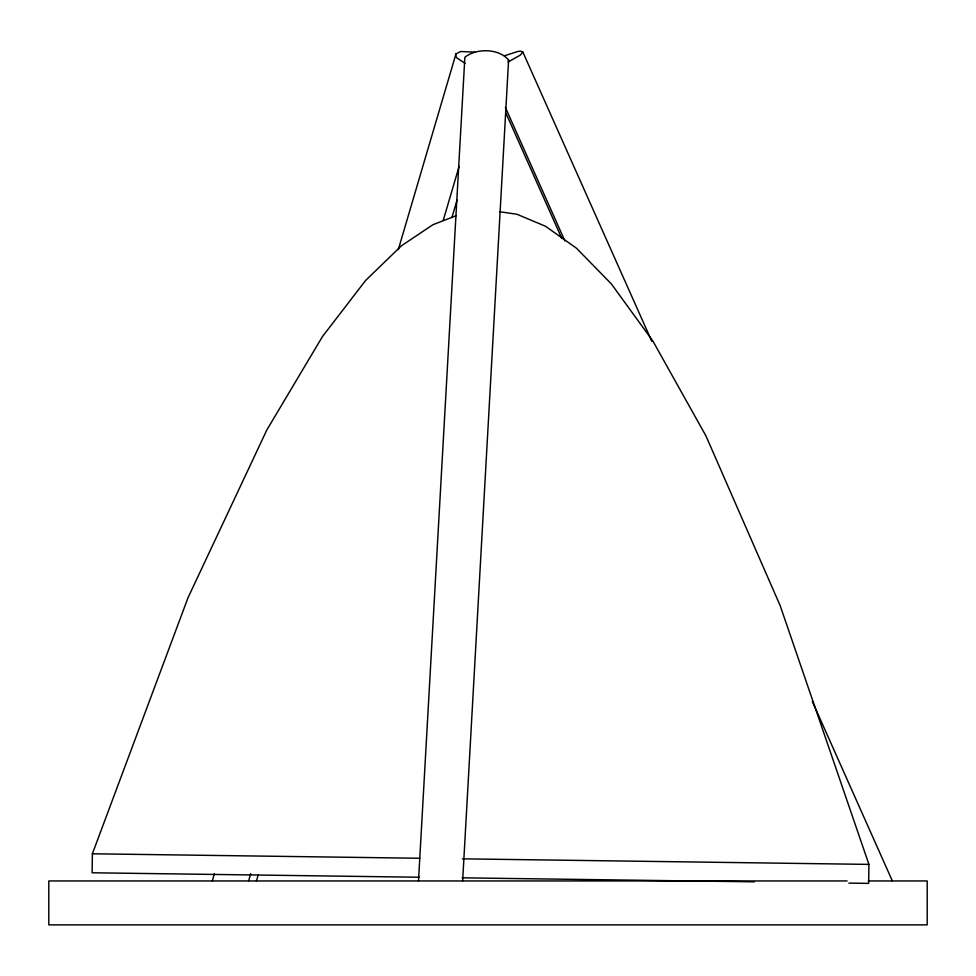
<?xml version="1.0" encoding="UTF-8"?>
<svg xmlns="http://www.w3.org/2000/svg" width="976" height="976" viewBox="0 0 976 976"><rect width="100%" height="100%" fill="white"/><g stroke="black" fill="none" stroke-linecap="round" stroke-linejoin="round"><path stroke-width="1.46" d="M456.256 215.659L432.88 224.748L401.441 245.769L365.585 280.49L322.446 336.586L266.826 429.989L188.063 597.617L92.378 853.78L92.11 872.776L419.473 877.241M499.566 211.707L516.975 214.269L545.547 226.286L576.401 248.16L611.293 283.845L652.92 341.1L705.99 435.991L780.19 605.706L868.921 864.394L868.652 883.378L848.852 883.109M418.497 880.95L464.857 57.303C476.3 47.946 499.029 48.361 508.606 60.036L462.648 880.95M474.714 52.131L460.587 51.521L455.963 53.9L455.67 55.742L456.78 57.865L465.101 63.367M508.228 62.269L508.606 60.036M212.28 880.95L214.427 873.642M398.269 249.71L455.963 53.9M248.599 880.95L250.747 873.642M443.214 220.417L459.147 166.347M256.432 880.95L258.152 875.106M451.876 217.624L457.049 200.092M504.409 55.815L517.536 51.533L520.464 51.13L522.88 52.082L520.293 55.095L508.886 61.61M847.119 880.95L48.8 880.95L48.8 924.87L927.2 924.87L927.2 880.95L868.335 880.95M92.378 853.78L419.741 858.258M462.38 858.831L868.921 864.394M462.112 877.827L754.448 881.828M522.88 52.082L651.822 341.344M812.386 701.549L892.357 880.95M505.361 107.384L564.897 240.95M506.044 113.375L561.834 238.522"/></g></svg>
